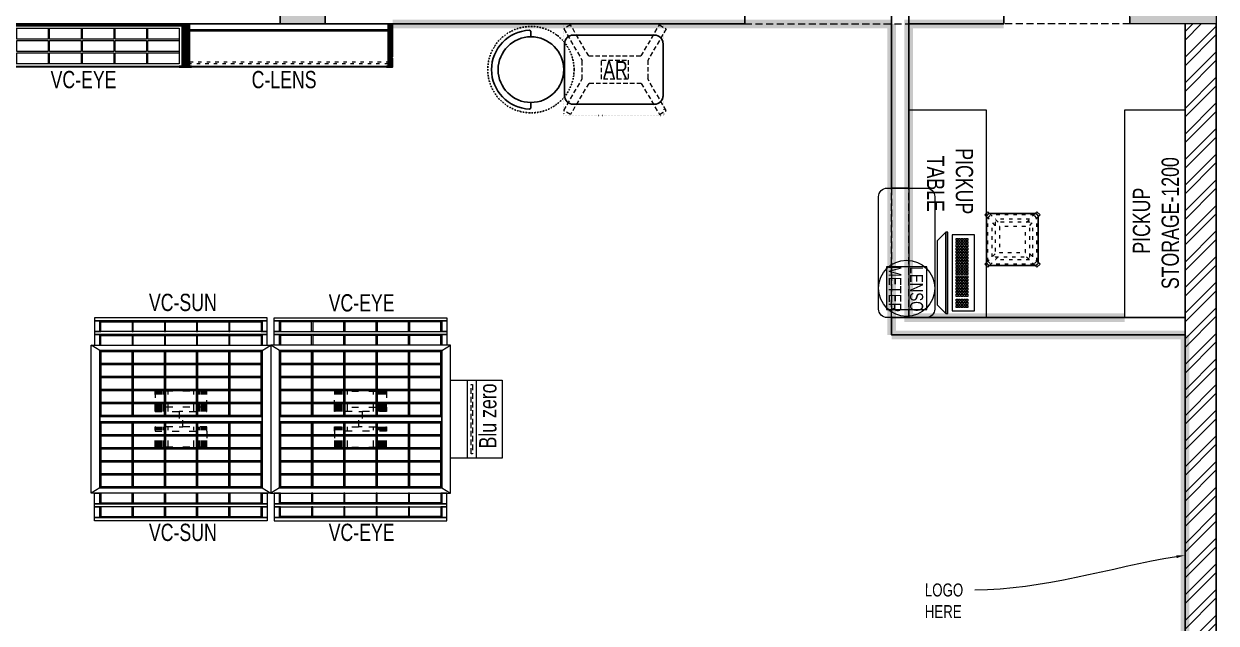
# Model space of a CAD drawing. Header units: feet. Extents: x 3461863 to 3472783, y -5468140 to -5450300.
# Drawn here: x 3465878 to 3472783, y -5459087 to -5455620 of the extents above; entities that cross this region are included whole.
import ezdxf
from ezdxf import colors
from ezdxf.entities.mleader import LeaderData, LeaderLine
from ezdxf.math import Vec2, Vec3

# ---------------------------------------------------------------- set-up
doc = ezdxf.new("R2010")
doc.units = ezdxf.units.FT
doc.header["$LTSCALE"] = 33
doc.header["$MEASUREMENT"] = 0
for name, pattern in [('a_p6_plan_L18$0$HIDDEN', [0.375, 0.25, -0.125]), ('ACAD_ISO03W100', [30, 12, -18]), ('D10_DASHED', [0.75, 0.5, -0.25]), ('DASHDOT2', [0.5, 0.25, -0.125, 0, -0.125]), ('DOT', [0.25, 0, -0.25]), ('HIDDEN2', [4.7625, 3.175, -1.5875])]:
    doc.linetypes.add(name, pattern=pattern)
for name, color, linetype, lineweight in [('A-COL', 243, 'Continuous', 9), ('column hatch', 5, 'Continuous', 0), ('LENS-CURTAIN', 5, 'a_p6_plan_L18$0$HIDDEN', 9), ('LENS-DIM', 252, 'Continuous', 5), ('LENS-FURNITURE', 13, 'Continuous', 9), ('LENS-PARTITION', 21, 'Continuous', 25), ('LENS-TEXT', 31, 'Continuous', 5), ('LK-EQPMT', 3, 'Continuous', 18), ('LK-FF&E FLOOR', 1, 'Continuous', 9), ('LK-FF&E WALL', 1, 'Continuous', 9), ('LK-FLUTTED FINISH', 20, 'Continuous', 30), ('LK-IT', 3, 'Continuous', 18), ('LK-MIRROR', 133, 'Continuous', 13), ('LK-TILES FINISH', 251, 'Continuous', 5), ('LN-ELEVATION-1', 81, 'Continuous', 25), ('LN-ELEVATION-2', 103, 'Continuous', 20), ('LN-ELEVATION-3', 125, 'Continuous', 18), ('LN-ELEVATION-4', 145, 'Continuous', 13), ('LN-ELEVATION-5', 167, 'Continuous', 5), ('LN-HATCH', 251, 'Continuous', 0), ('PLANO-TXT', 252, 'Continuous', 5)]:
    doc.layers.add(name, color=color, linetype=linetype, lineweight=lineweight)
doc.layers.add('A-WALL', color=1, linetype='Continuous')
doc.styles.add('LK TXT', font='GILC____.TTF', dxfattribs={"height": 100})
doc.styles.get("Standard").update_dxf_attribs({"font": 'GILC____.TTF'})
pattern_1 = [(45, (7858054.0837, 3504049.203), (-4.4901280605, 4.4901280605), [])]

# ---------------------------------------------------------------- blocks, each defined once
blk = doc.blocks.new('A$Cec5670a9')
at = {"layer": 'column hatch'}
h = blk.add_hatch(color=8, dxfattribs=at)
h.dxf.hatch_style = 1
h.paths.add_polyline_path([(9301.9, 12055.2), (9801.9, 12055.2), (9801.9, 11795.2), (9301.9, 11795.2)])
h.paths.add_polyline_path([(9802.7, 6735.2), (9302.7, 6735.2), (9302.7, 6995.2), (9802.7, 6995.2)])
h.paths.add_polyline_path([(9802.7, 2385.2), (9802.7, 1885.2), (9542.7, 1885.2), (9542.7, 2385.2)])
h.paths.add_polyline_path([(9802.7, -1475.8), (9802.7, -1975.8), (9542.7, -1975.8), (9542.7, -1475.8)])
h.paths.add_polyline_path([(9802.7, -4655.8), (9802.7, -5305.8), (9542.7, -5305.8), (9542.7, -4655.8)])
h.paths.add_polyline_path([(5562.7, -4805.8), (5562.7, -5305.8), (5302.7, -5305.8), (5302.7, -4805.8)])
h.paths.add_polyline_path([(5562.7, -3255.8), (5562.7, -3755.8), (5302.7, -3755.8), (5302.7, -3255.8)])
h.paths.add_polyline_path([(3802.7, -4805.8), (3802.7, -5305.8), (3542.7, -5305.8), (3542.7, -4805.8)])
h.paths.add_polyline_path([(3802.7, -3255.8), (3802.7, -3755.8), (3542.7, -3755.8), (3542.7, -3255.8)])
h.paths.add_polyline_path([(4642.7, 7235.2), (4642.7, 6735.2), (4382.7, 6735.2), (4382.7, 7235.2)])
h.paths.add_polyline_path([(4642.7, 12055.2), (4642.7, 11555.2), (4382.7, 11555.2), (4382.7, 12055.2)])
h.paths.add_polyline_path([(-307.3, 11595.2), (-857.3, 11595.2), (-857.3, 12055.2), (-307.3, 12055.2)])
h.paths.add_polyline_path([(-857.3, 6735.2), (-207.3, 6735.2), (-207.3, 6995.2), (-857.3, 6995.2)])
h.paths.add_polyline_path([(-857.3, 2125.2), (-357.3, 2125.2), (-357.3, 2385.2), (-857.3, 2385.2)])
h.paths.add_polyline_path([(-857.3, -1934.8), (-357.3, -1934.8), (-357.3, -1674.8), (-857.3, -1674.8)])
h.paths.add_polyline_path([(-1117.3, -5305.8), (-617.3, -5305.8), (-617.3, -4794.8), (-1117.3, -4794.8)])
at = {"layer": 'LN-HATCH'}
h = blk.add_hatch(dxfattribs=at)
h.set_pattern_fill('ANSI32', color=256, scale=11, angle=180)
h.set_pattern_definition([(225, (-5559415.95, -35411.84), (74.087113, -74.087113), []), (225, (-5559465.34, -35411.84), (74.087113, -74.087113), [])])
h.paths.add_polyline_path([(9802.7, -4655.8), (9802.7, -1975.8), (9622.7, -1975.8), (9622.7, -4655.8)])
h.paths.add_polyline_path([(9802.7, -1475.8), (9802.7, 1885.2), (9622.7, 1885.2), (9622.7, -869.4), (9622.7, -1475.8)])
h.paths.add_polyline_path([(9802.7, 2385.2), (9802.7, 6735.2), (9622.7, 6735.2), (9622.7, 2385.2)])
h.paths.add_polyline_path([(9301.9, 11875.2), (9301.9, 12055.2), (4642.7, 12055.2), (4642.7, 11875.2)])
h.paths.add_polyline_path([(9802.7, 6995.2), (9802.7, 11795.2), (9622.7, 11795.2), (9622.7, 6995.2)])
at = {"layer": 'A-COL'}
for points in [[(4642.7, 7235.2), (4642.7, 6735.2), (4382.7, 6735.2), (4382.7, 7235.2)], [(9802.7, 6735.2), (9302.7, 6735.2), (9302.7, 6995.2), (9802.7, 6995.2)]]:
    blk.add_lwpolyline(points, close=True, dxfattribs=at)
at = {"layer": 'A-WALL'}
for p, q in [((9622.7, 2385.2), (9622.7, 6735.2)), ((9802.7, -1475.8), (9802.7, 6735.2))]:
    blk.add_line(p, q, dxfattribs=at)
blk = doc.blocks.new('ffgd')
at = {"layer": 'LN-ELEVATION-4', "linetype": 'ACAD_ISO03W100', "ltscale": 0.1}
blk.add_lwpolyline([(0, 47.3), (0, -41.5), (-20, -41.5), (-20, 47.3)], close=True, dxfattribs=at)
at = {"layer": 'LN-ELEVATION-5', "linetype": 'ACAD_ISO03W100', "ltscale": 0.1}
for p, q in [((-159.9, 165.7), (-159.9, 47.3)), ((-159.7, 165.7), (-159.7, 47.3)), ((-159.4, 165.7), (-159.4, 47.3)), ((-159, 165.7), (-159, 47.3)), ((-158.5, 165.7), (-158.5, 47.3)), ((-157.9, 165.7), (-157.9, 47.3)), ((-157.1, 165.7), (-157.1, 47.3)), ((-156.1, 165.7), (-156.1, 47.3)), ((-154.1, 165.7), (-154.1, 47.3)), ((-151.1, 165.7), (-151.1, 47.3)), ((-146.1, 165.7), (-146.1, 47.3)), ((-141.1, 165.7), (-141.1, 47.3)), ((-135.1, 165.7), (-135.1, 47.3)), ((-128.1, 165.7), (-128.1, 47.3)), ((-120.1, 165.7), (-120.1, 47.3)), ((-111.1, 165.7), (-111.1, 47.3)), ((-102.1, 165.7), (-102.1, 47.3)), ((-85, 165.7), (-85, 47.3)), ((65, 165.7), (65, 47.3)), ((82.1, 165.7), (82.1, 47.3)), ((91.1, 165.7), (91.1, 47.3)), ((100.1, 165.7), (100.1, 47.3)), ((108.1, 165.7), (108.1, 47.3)), ((115.1, 165.7), (115.1, 47.3)), ((121.1, 165.7), (121.1, 47.3)), ((126.1, 165.7), (126.1, 47.3)), ((131.1, 165.7), (131.1, 47.3)), ((134.1, 165.7), (134.1, 47.3)), ((136.1, 165.7), (136.1, 47.3)), ((137.1, 165.7), (137.1, 47.3)), ((137.9, 165.7), (137.9, 47.3)), ((138.5, 165.7), (138.5, 47.3)), ((139, 165.7), (139, 47.3)), ((139.4, 165.7), (139.4, 47.3)), ((139.7, 165.7), (139.7, 47.3)), ((139.9, 165.7), (139.9, 47.3)), ((-159.9, -41.5), (-159.9, -159.9)), ((-159.7, -41.5), (-159.7, -159.9)), ((-159.4, -41.5), (-159.4, -159.9)), ((-159, -41.5), (-159, -159.9)), ((-158.5, -41.5), (-158.5, -159.9)), ((-157.9, -41.5), (-157.9, -159.9)), ((-157.1, -41.5), (-157.1, -159.9)), ((-156.1, -41.5), (-156.1, -159.9)), ((-154.1, -41.5), (-154.1, -159.9)), ((-151.1, -41.5), (-151.1, -159.9)), ((-146.1, -41.5), (-146.1, -159.9)), ((-141.1, -41.5), (-141.1, -159.9)), ((-135.1, -41.5), (-135.1, -159.9)), ((-128.1, -41.5), (-128.1, -159.9)), ((-120.1, -41.5), (-120.1, -159.9)), ((-111.1, -41.5), (-111.1, -159.9)), ((-102.1, -41.5), (-102.1, -159.9)), ((-85, -41.5), (-85, -159.9)), ((65, -41.5), (65, -159.9)), ((82.1, -41.5), (82.1, -159.9)), ((91.1, -41.5), (91.1, -159.9)), ((100.1, -41.5), (100.1, -159.9)), ((108.1, -41.5), (108.1, -159.9)), ((115.1, -41.5), (115.1, -159.9)), ((121.1, -41.5), (121.1, -159.9)), ((126.1, -41.5), (126.1, -159.9)), ((131.1, -41.5), (131.1, -159.9)), ((134.1, -41.5), (134.1, -159.9)), ((136.1, -41.5), (136.1, -159.9)), ((137.1, -41.5), (137.1, -159.9)), ((137.9, -41.5), (137.9, -159.9)), ((138.5, -41.5), (138.5, -159.9)), ((139, -41.5), (139, -159.9)), ((139.4, -41.5), (139.4, -159.9)), ((139.7, -41.5), (139.7, -159.9)), ((139.9, -41.5), (139.9, -159.9))]:
    blk.add_line(p, q, dxfattribs=at)
for points in [[(140, 73), (140, 165.7), (-160, 165.7), (-160, 73)], [(140, -67.1), (140, -159.9), (-160, -159.9), (-160, -67.1)]]:
    blk.add_lwpolyline(points, dxfattribs=at)
for points in [[(140, 73), (140, 47.3), (-160, 47.3), (-160, 73)], [(140, -41.5), (140, -67.1), (-160, -67.1), (-160, -41.5)]]:
    blk.add_lwpolyline(points, close=True, dxfattribs=at)
blk = doc.blocks.new('EURO 1040 x 1175')
at = {"layer": 'LN-ELEVATION-1'}
for points in [[(-470, -327.4), (470, -327.4), (470, 467.6), (-470, 467.6)], [(-470, 85.1), (470, 85.1), (470, 467.6), (-470, 467.6)], [(-283.2, 85.1), (-277.2, 85.1), (-277.2, 467.6), (-283.2, 467.6)], [(-96.4, 85.1), (-90.4, 85.1), (-90.4, 467.6), (-96.4, 467.6)], [(90.4, 85.1), (96.4, 85.1), (96.4, 467.6), (90.4, 467.6)], [(277.2, 85.1), (283.2, 85.1), (283.2, 467.6), (277.2, 467.6)], [(-470, 386.6), (-283.2, 386.6), (-283.2, 392.6), (-470, 392.6)], [(-277.2, 386.6), (-96.4, 386.6), (-96.4, 392.6), (-277.2, 392.6)], [(-90.4, 386.6), (90.4, 386.6), (90.4, 392.6), (-90.4, 392.6)], [(96.4, 386.6), (277.2, 386.6), (277.2, 392.6), (96.4, 392.6)], [(283.2, 386.6), (470, 386.6), (470, 392.6), (283.2, 392.6)], [(-470, 311.2), (-283.2, 311.2), (-283.2, 317.2), (-470, 317.2)], [(-277.2, 311.2), (-96.4, 311.2), (-96.4, 317.2), (-277.2, 317.2)], [(-90.4, 311.2), (90.4, 311.2), (90.4, 317.2), (-90.4, 317.2)], [(96.4, 311.2), (277.2, 311.2), (277.2, 317.2), (96.4, 317.2)], [(283.2, 311.2), (470, 311.2), (470, 317.2), (283.2, 317.2)], [(-470, 235.8), (-283.2, 235.8), (-283.2, 241.8), (-470, 241.8)], [(-277.2, 235.8), (-96.4, 235.8), (-96.4, 241.8), (-277.2, 241.8)], [(-90.4, 235.8), (90.4, 235.8), (90.4, 241.8), (-90.4, 241.8)], [(96.4, 235.8), (277.2, 235.8), (277.2, 241.8), (96.4, 241.8)], [(283.2, 235.8), (470, 235.8), (470, 241.8), (283.2, 241.8)], [(-470, 160.4), (-283.2, 160.4), (-283.2, 166.4), (-470, 166.4)], [(-277.2, 160.4), (-96.4, 160.4), (-96.4, 166.4), (-277.2, 166.4)], [(-90.4, 160.4), (90.4, 160.4), (90.4, 166.4), (-90.4, 166.4)], [(96.4, 160.4), (277.2, 160.4), (277.2, 166.4), (96.4, 166.4)], [(283.2, 160.4), (470, 160.4), (470, 166.4), (283.2, 166.4)], [(-470, 85.1), (470, 85.1), (470, 55.1), (-470, 55.1)], [(-470, 55.1), (470, 55.1), (470, -327.4), (-470, -327.4)], [(-283.2, 55.1), (-277.2, 55.1), (-277.2, -327.4), (-283.2, -327.4)], [(-96.4, 55.1), (-90.4, 55.1), (-90.4, -327.4), (-96.4, -327.4)], [(90.4, 55.1), (96.4, 55.1), (96.4, -327.4), (90.4, -327.4)], [(277.2, 55.1), (283.2, 55.1), (283.2, -327.4), (277.2, -327.4)], [(-470, -20.3), (-283.2, -20.3), (-283.2, -26.3), (-470, -26.3)], [(-277.2, -20.3), (-96.4, -20.3), (-96.4, -26.3), (-277.2, -26.3)], [(-90.4, -20.3), (90.4, -20.3), (90.4, -26.3), (-90.4, -26.3)], [(96.4, -20.3), (277.2, -20.3), (277.2, -26.3), (96.4, -26.3)], [(283.2, -20.3), (470, -20.3), (470, -26.3), (283.2, -26.3)], [(-470, -95.7), (-283.2, -95.7), (-283.2, -101.7), (-470, -101.7)], [(-277.2, -95.7), (-96.4, -95.7), (-96.4, -101.7), (-277.2, -101.7)], [(-90.4, -95.7), (90.4, -95.7), (90.4, -101.7), (-90.4, -101.7)], [(96.4, -95.7), (277.2, -95.7), (277.2, -101.7), (96.4, -101.7)], [(283.2, -95.7), (470, -95.7), (470, -101.7), (283.2, -101.7)], [(-470, -171.1), (-283.2, -171.1), (-283.2, -177.1), (-470, -177.1)], [(-277.2, -171.1), (-96.4, -171.1), (-96.4, -177.1), (-277.2, -177.1)], [(-90.4, -171.1), (90.4, -171.1), (90.4, -177.1), (-90.4, -177.1)], [(96.4, -171.1), (277.2, -171.1), (277.2, -177.1), (96.4, -177.1)], [(283.2, -171.1), (470, -171.1), (470, -177.1), (283.2, -177.1)], [(-470, -246.4), (-283.2, -246.4), (-283.2, -252.4), (-470, -252.4)], [(-277.2, -246.4), (-96.4, -246.4), (-96.4, -252.4), (-277.2, -252.4)], [(-90.4, -246.4), (90.4, -246.4), (90.4, -252.4), (-90.4, -252.4)], [(96.4, -246.4), (277.2, -246.4), (277.2, -252.4), (96.4, -252.4)], [(283.2, -246.4), (470, -246.4), (470, -252.4), (283.2, -252.4)]]:
    blk.add_lwpolyline(points, close=True, dxfattribs=at)
for points in [[(-283.2, 461.6), (-464, 461.6), (-464, 317.2)], [(-96.4, 461.6), (-277.2, 461.6)], [(90.4, 461.6), (-90.4, 461.6)], [(277.2, 461.6), (96.4, 461.6)], [(464, 317.2), (464, 461.6), (283.2, 461.6)], [(-464, 311.2), (-464, 241.8)], [(464, 241.8), (464, 311.2)], [(-464, 235.8), (-464, 166.4)], [(464, 166.4), (464, 235.8)], [(-464, 160.4), (-464, 91.1), (-283.2, 91.1)], [(283.2, 91.1), (464, 91.1), (464, 160.4)], [(-277.2, 91.1), (-96.4, 91.1)], [(-90.4, 91.1), (90.4, 91.1)], [(96.4, 91.1), (277.2, 91.1)], [(-464, -20.3), (-464, 49.1), (-283.2, 49.1)], [(-277.2, 49.1), (-96.4, 49.1)], [(-90.4, 49.1), (90.4, 49.1)], [(96.4, 49.1), (277.2, 49.1)], [(283.2, 49.1), (464, 49.1), (464, -20.3)], [(-464, -95.7), (-464, -26.3)], [(464, -26.3), (464, -95.7)], [(-464, -171.1), (-464, -101.7)], [(464, -101.7), (464, -171.1)], [(-283.2, -321.4), (-464, -321.4), (-464, -177.1)], [(464, -177.1), (464, -321.4), (283.2, -321.4)], [(-96.4, -321.4), (-277.2, -321.4)], [(90.4, -321.4), (-90.4, -321.4)], [(277.2, -321.4), (96.4, -321.4)]]:
    blk.add_lwpolyline(points, dxfattribs=at)
at = {"layer": 'LN-ELEVATION-2'}
blk.add_lwpolyline([(-520, -357.4), (520, -357.4), (520, 497.6), (-520, 497.6)], close=True, dxfattribs=at)
for points in [[(-470, 467.6), (-520, 497.6)], [(470, 467.6), (520, 497.6)], [(-470, -327.4), (-520, -357.4)], [(470, -327.4), (520, -357.4)]]:
    blk.add_lwpolyline(points, dxfattribs=at)
at = {"layer": 'LN-ELEVATION-3'}
for points in [[(-500, 559.6), (500, 559.6), (500, 577.6), (-500, 577.6)], [(-500, 497.6), (-470, 497.6), (-470, 559.6), (-500, 559.6)], [(470, 497.6), (500, 497.6), (500, 559.6), (470, 559.6)], [(-500, -357.4), (-470, -357.4), (-470, -419.4), (-500, -419.4)], [(470, -357.4), (500, -357.4), (500, -419.4), (470, -419.4)], [(-500, -419.4), (500, -419.4), (500, -437.4), (-500, -437.4)]]:
    blk.add_lwpolyline(points, close=True, dxfattribs=at)
at = {"layer": 'LN-ELEVATION-4'}
for points in [[(-500, 639.6), (500, 639.6), (500, 657.6), (-500, 657.6)], [(-500, 577.6), (-470, 577.6), (-470, 639.6), (-500, 639.6)], [(470, 577.6), (500, 577.6), (500, 639.6), (470, 639.6)], [(-470, 497.6), (-464, 497.6), (-464, 559.6), (-470, 559.6)], [(-464, 553.6), (-283.2, 553.6), (-283.2, 559.6), (-464, 559.6)], [(-283.2, 497.6), (-277.2, 497.6), (-277.2, 559.6), (-283.2, 559.6)], [(-277.2, 553.6), (-96.4, 553.6), (-96.4, 559.6), (-277.2, 559.6)], [(-96.4, 497.6), (-90.4, 497.6), (-90.4, 559.6), (-96.4, 559.6)], [(-90.4, 553.6), (90.4, 553.6), (90.4, 559.6), (-90.4, 559.6)], [(90.4, 497.6), (96.4, 497.6), (96.4, 559.6), (90.4, 559.6)], [(96.4, 553.6), (277.2, 553.6), (277.2, 559.6), (96.4, 559.6)], [(277.2, 497.6), (283.2, 497.6), (283.2, 559.6), (277.2, 559.6)], [(283.2, 553.6), (464, 553.6), (464, 559.6), (283.2, 559.6)], [(464, 497.6), (470, 497.6), (470, 559.6), (464, 559.6)], [(-470, -357.4), (-464, -357.4), (-464, -419.4), (-470, -419.4)], [(-464, -413.4), (-283.2, -413.4), (-283.2, -419.4), (-464, -419.4)], [(-283.2, -357.4), (-277.2, -357.4), (-277.2, -419.4), (-283.2, -419.4)], [(-277.2, -413.4), (-96.4, -413.4), (-96.4, -419.4), (-277.2, -419.4)], [(-96.4, -357.4), (-90.4, -357.4), (-90.4, -419.4), (-96.4, -419.4)], [(-90.4, -413.4), (90.4, -413.4), (90.4, -419.4), (-90.4, -419.4)], [(90.4, -357.4), (96.4, -357.4), (96.4, -419.4), (90.4, -419.4)], [(96.4, -413.4), (277.2, -413.4), (277.2, -419.4), (96.4, -419.4)], [(277.2, -357.4), (283.2, -357.4), (283.2, -419.4), (277.2, -419.4)], [(283.2, -413.4), (464, -413.4), (464, -419.4), (283.2, -419.4)], [(464, -357.4), (470, -357.4), (470, -419.4), (464, -419.4)], [(-500, -437.4), (-470, -437.4), (-470, -499.4), (-500, -499.4)], [(470, -437.4), (500, -437.4), (500, -499.4), (470, -499.4)], [(-500, -499.4), (500, -499.4), (500, -517.4), (-500, -517.4)]]:
    blk.add_lwpolyline(points, close=True, dxfattribs=at)
at = {"layer": 'LN-ELEVATION-5'}
for points in [[(-470, 577.6), (-464, 577.6), (-464, 639.6), (-470, 639.6)], [(-464, 633.6), (-283.2, 633.6), (-283.2, 639.6), (-464, 639.6)], [(-283.2, 577.6), (-277.2, 577.6), (-277.2, 639.6), (-283.2, 639.6)], [(-277.2, 633.6), (-96.4, 633.6), (-96.4, 639.6), (-277.2, 639.6)], [(-96.4, 577.6), (-90.4, 577.6), (-90.4, 639.6), (-96.4, 639.6)], [(-90.4, 633.6), (90.4, 633.6), (90.4, 639.6), (-90.4, 639.6)], [(90.4, 577.6), (96.4, 577.6), (96.4, 639.6), (90.4, 639.6)], [(96.4, 633.6), (277.2, 633.6), (277.2, 639.6), (96.4, 639.6)], [(277.2, 577.6), (283.2, 577.6), (283.2, 639.6), (277.2, 639.6)], [(283.2, 633.6), (464, 633.6), (464, 639.6), (283.2, 639.6)], [(464, 577.6), (470, 577.6), (470, 639.6), (464, 639.6)], [(-470, -437.4), (-464, -437.4), (-464, -499.4), (-470, -499.4)], [(-283.2, -437.4), (-277.2, -437.4), (-277.2, -499.4), (-283.2, -499.4)], [(-96.4, -437.4), (-90.4, -437.4), (-90.4, -499.4), (-96.4, -499.4)], [(90.4, -437.4), (96.4, -437.4), (96.4, -499.4), (90.4, -499.4)], [(277.2, -437.4), (283.2, -437.4), (283.2, -499.4), (277.2, -499.4)], [(464, -437.4), (470, -437.4), (470, -499.4), (464, -499.4)], [(-464, -493.4), (-283.2, -493.4), (-283.2, -499.4), (-464, -499.4)], [(-277.2, -493.4), (-96.4, -493.4), (-96.4, -499.4), (-277.2, -499.4)], [(-90.4, -493.4), (90.4, -493.4), (90.4, -499.4), (-90.4, -499.4)], [(96.4, -493.4), (277.2, -493.4), (277.2, -499.4), (96.4, -499.4)], [(283.2, -493.4), (464, -493.4), (464, -499.4), (283.2, -499.4)]]:
    blk.add_lwpolyline(points, close=True, dxfattribs=at)
at = {"layer": 'LENS-DIM'}
blk.add_blockref('ffgd', (10, 67.1), dxfattribs=at)
blk = doc.blocks.new('AR')
at = {"layer": 'LN-ELEVATION-2', "linetype": 'DOT', "lineweight": 25}
blk.add_lwpolyline([(0, 13.4), (530, 13.4), (530, 593.4), (0, 593.4)], close=True, dxfattribs=at)
at = {"layer": 'LN-ELEVATION-2', "lineweight": 25}
blk.add_lwpolyline([(465, 68.2), (465, 538.2, 0.414214), (415, 588.2), (115, 588.2, 0.414214), (65, 538.2), (65, 68.2, 0.414214), (115, 18.2), (415, 18.2, 0.414214)], format="xyb", close=True, dxfattribs=at)
at = {"layer": 'LN-ELEVATION-4', "linetype": 'HIDDEN2', "ltscale": 0.25}
for points in [[(185.8, 448.9), (5.9, 554), (28.5, 593.4), (211.1, 486.7)], [(344.2, 448.9), (524.1, 554), (501.5, 593.4), (318.9, 486.7)], [(211.1, 486.7), (318.9, 486.7)], [(185.8, 144.5), (185.8, 448.9)], [(344.2, 448.9), (344.2, 144.5)], [(185.8, 144.5), (5.9, 39.3), (28.5, 0), (211.1, 106.7)], [(344.2, 144.5), (524.1, 39.3), (501.5, 0), (318.9, 106.7)], [(318.9, 106.7), (211.1, 106.7)]]:
    blk.add_lwpolyline(points, dxfattribs=at)
blk.add_lwpolyline([(210.8, 374), (319.2, 374), (319.2, 219.4), (210.8, 219.4)], close=True, dxfattribs=at)
blk = doc.blocks.new('DOCTOR STOOL')
at = {"layer": 'LN-ELEVATION-1', "ltscale": 100}
blk.add_lwpolyline([(228, 37.8), (228, 9.1, -0.426474), (218.5, 0, -0.959166), (218.5, 455.6, -0.426474), (228, 446.5), (228, 417.8)], format="xyb", dxfattribs=at)
at = {"layer": 'LN-ELEVATION-1', "linetype": 'DASHDOT2'}
blk.add_circle((228, 227.8), 250, dxfattribs=at)
at = {"layer": 'LN-ELEVATION-1', "ltscale": 100}
blk.add_circle((228, 227.8), 190, dxfattribs=at)
blk = doc.blocks.new('VC HD 1200')
at = {"layer": 'LN-HATCH', "ltscale": 0.5}
h = blk.add_hatch(dxfattribs=at)
h.set_pattern_fill('ANSI31', color=256, scale=2)
h.set_pattern_definition([(45, (3760859.753, 1795248.936), (-4.490128061, 4.490128061), [])])
h.paths.add_polyline_path([(-1200, 250), (-1200, 60), (-1194, 60), (-1194, 50), (-1200, 50), (-1200, 6), (-1182, 6), (-1182, 250)])
h = blk.add_hatch(dxfattribs=at)
h.set_pattern_fill('ANSI31', color=256, scale=2)
h.set_pattern_definition(pattern_1)
h.paths.add_polyline_path([(0, 250), (0, 60), (-6, 60), (-6, 50), (0, 50), (0, 6), (-18, 6), (-18, 250)])
h = blk.add_hatch(dxfattribs=at)
h.set_pattern_fill('ANSI31', color=256, scale=2)
h.set_pattern_definition([(45, (7858047.0837, 3504049.203), (-4.4901280605, 4.4901280605), [])])
h.paths.add_polyline_path([(-1165, 6), (-1165, 0), (-1200, 0), (-1200, 6)])
h = blk.add_hatch(dxfattribs=at)
h.set_pattern_fill('ANSI31', color=256, scale=2)
h.set_pattern_definition(pattern_1)
h.paths.add_polyline_path([(-28, 6), (-28, 0), (0, 0), (0, 6)])
at = {"layer": 'LN-ELEVATION-1', "ltscale": 0.5}
for points in [[(-1200, 250), (-1200, 60), (-1194, 60), (-1194, 50), (-1200, 50), (-1200, 6), (-1182, 6), (-1182, 250)], [(-18, 238), (-1182, 238), (-1182, 244), (-18, 244)], [(0, 250), (0, 60), (-6, 60), (-6, 50), (0, 50), (0, 6), (-18, 6), (-18, 250)], [(-1165, 6), (-1165, 0), (-1200, 0), (-1200, 6)], [(-35, 6), (-35, 0), (0, 0), (0, 6)]]:
    blk.add_lwpolyline(points, close=True, dxfattribs=at)
at = {"layer": 'LN-ELEVATION-3', "ltscale": 0.5}
for p, q in [((-1182, 250), (-18, 250)), ((-1165, 6), (-35, 6)), ((-35, 0), (-1165, 0))]:
    blk.add_line(p, q, dxfattribs=at)
for points in [[(-1165, 226), (-35, 226), (-35, 18), (-1165, 18)], [(-1165, 226), (-983.3, 226), (-983.3, 162), (-1165, 162)], [(-975.3, 226), (-793.7, 226), (-793.7, 162), (-975.3, 162)], [(-785.7, 226), (-604, 226), (-604, 162), (-785.7, 162)], [(-596, 226), (-414.3, 226), (-414.3, 162), (-596, 162)], [(-406.3, 226), (-224.7, 226), (-224.7, 162), (-406.3, 162)], [(-216.7, 226), (-35, 226), (-35, 162), (-216.7, 162)], [(-1165, 90), (-983.3, 90), (-983.3, 154), (-1165, 154)], [(-975.3, 154), (-793.7, 154), (-793.7, 90), (-975.3, 90)], [(-785.7, 154), (-604, 154), (-604, 90), (-785.7, 90)], [(-596, 154), (-414.3, 154), (-414.3, 90), (-596, 90)], [(-406.3, 154), (-224.7, 154), (-224.7, 90), (-406.3, 90)], [(-216.7, 154), (-35, 154), (-35, 90), (-216.7, 90)], [(-1165, 82), (-983.3, 82), (-983.3, 18), (-1165, 18)], [(-975.3, 82), (-793.7, 82), (-793.7, 18), (-975.3, 18)], [(-785.7, 82), (-604, 82), (-604, 18), (-785.7, 18)], [(-596, 82), (-414.3, 82), (-414.3, 18), (-596, 18)], [(-406.3, 82), (-224.7, 82), (-224.7, 18), (-406.3, 18)], [(-216.7, 82), (-35, 82), (-35, 18), (-216.7, 18)]]:
    blk.add_lwpolyline(points, close=True, dxfattribs=at)
blk = doc.blocks.new('CLENS 600 TYPE 6')
at = {"layer": 'LN-ELEVATION-1', "ltscale": 0.5}
blk.add_lwpolyline([(130, -225), (-130, -225, -0.414214), (-150, -205), (-150, 55, -0.414214), (-130, 75), (130, 75, -0.414214), (150, 55), (150, -205, -0.414214)], format="xyb", close=True, dxfattribs=at)
at = {"layer": 'LN-ELEVATION-3', "linetype": 'ACAD_ISO03W100', "ltscale": 0.05}
for p, q in [((-100, 7.3), (-142.4, 49.7)), ((-142.4, -199.7), (-142.4, 49.7)), ((-82.3, 25), (-124.7, 67.4)), ((124.7, 67.4), (-124.7, 67.4)), ((-117.4, -174.7), (-117.4, 24.7)), ((99.7, 42.4), (-99.7, 42.4)), ((82.3, 25), (124.7, 67.4)), ((100, 7.3), (142.4, 49.7)), ((117.4, -174.7), (117.4, 24.7)), ((142.4, -199.7), (142.4, 49.7)), ((-100, -157.3), (-142.4, -199.7)), ((-82.3, -175), (-124.7, -217.4)), ((99.7, -192.4), (-99.7, -192.4)), ((82.3, -175), (124.7, -217.4)), ((100, -157.3), (142.4, -199.7)), ((124.7, -217.4), (-124.7, -217.4))]:
    blk.add_line(p, q, dxfattribs=at)
for points in [[(-132.2, 74.9), (-124.7, 67.4), (-142.4, 49.7), (-149.9, 57.2)], [(132.2, 74.9), (124.7, 67.4), (142.4, 49.7), (149.9, 57.2)], [(-132.2, -224.9), (-124.7, -217.4), (-142.4, -199.7), (-149.9, -207.2)], [(132.2, -224.9), (124.7, -217.4), (142.4, -199.7), (149.9, -207.2)]]:
    blk.add_lwpolyline(points, dxfattribs=at)
for points in [[(100, -175), (-100, -175), (-100, 25), (100, 25)], [(75, -150), (-75, -150), (-75, 0), (75, 0)]]:
    blk.add_lwpolyline(points, close=True, dxfattribs=at)
at = {"layer": 'LN-ELEVATION-5', "ltscale": 0.5}
for points in [[(-149.9, 57.2), (-160.1, 67.4), (-142.4, 85.1), (-132.2, 74.9)], [(149.9, 57.2), (160.1, 67.4), (142.4, 85.1), (132.2, 74.9)], [(-149.9, -207.2), (-160.1, -217.4), (-142.4, -235.1), (-132.2, -224.9)], [(149.9, -207.2), (160.1, -217.4), (142.4, -235.1), (132.2, -224.9)]]:
    blk.add_lwpolyline(points, dxfattribs=at)
blk = doc.blocks.new('*U26')
at = {"layer": 'LK-EQPMT', "ltscale": 12}
blk.add_lwpolyline([(6, 4.9), (-6, 4.9), (-6, -4.9), (6, -4.9)], close=True, dxfattribs=at)
blk = doc.blocks.new('*U27')
at = {"color": 0, "linetype": 'ByBlock', "lineweight": -2}
for p in [(0, 0), (18, 0), (35.9, 0), (53.9, 0), (71.8, 0), (89.8, 0), (107.8, 0), (125.7, 0), (143.7, 0), (161.6, 0), (179.6, 0), (197.6, 0), (215.5, 0), (233.5, 0), (251.4, 0), (269.4, 0), (287.4, 0), (305.3, 0), (323.3, 0), (0, -14.7), (0, -29.5), (0, -44.2), (0, -59), (18, -14.7), (18, -29.5), (18, -44.2), (18, -59), (35.9, -14.7), (35.9, -29.5), (35.9, -44.2), (35.9, -59), (53.9, -14.7), (53.9, -29.5), (53.9, -44.2), (53.9, -59), (71.8, -14.7), (71.8, -29.5), (71.8, -44.2), (71.8, -59), (89.8, -14.7), (89.8, -29.5), (89.8, -44.2), (89.8, -59), (107.8, -14.7), (107.8, -29.5), (107.8, -44.2), (107.8, -59), (125.7, -14.7), (125.7, -29.5), (125.7, -44.2), (125.7, -59), (143.7, -14.7), (143.7, -29.5), (143.7, -44.2), (143.7, -59), (161.6, -14.7), (161.6, -29.5), (161.6, -44.2), (161.6, -59), (179.6, -14.7), (179.6, -29.5), (179.6, -44.2), (179.6, -59), (197.6, -14.7), (197.6, -29.5), (197.6, -44.2), (197.6, -59), (215.5, -14.7), (215.5, -29.5), (215.5, -44.2), (215.5, -59), (233.5, -14.7), (233.5, -29.5), (233.5, -44.2), (233.5, -59), (251.4, -14.7), (251.4, -29.5), (251.4, -44.2), (251.4, -59), (269.4, -14.7), (269.4, -29.5), (269.4, -44.2), (269.4, -59), (287.4, -14.7), (287.4, -29.5), (287.4, -44.2), (287.4, -59), (305.3, -14.7), (305.3, -29.5), (305.3, -44.2), (305.3, -59), (323.3, -14.7), (323.3, -29.5), (323.3, -44.2), (323.3, -59)]:
    blk.add_blockref('*U26', p, dxfattribs=at)
blk = doc.blocks.new('*U24')
at = {"layer": 'LK-EQPMT', "ltscale": 12}
blk.add_lwpolyline([(6, 4.9), (-6, 4.9), (-6, -4.9), (6, -4.9)], close=True, dxfattribs=at)
blk = doc.blocks.new('*U25')
at = {"color": 0, "linetype": 'ByBlock', "lineweight": -2}
for p in [(0, 0), (18, 0), (35.9, 0), (0, -14.7), (0, -29.5), (0, -44.2), (0, -59), (18, -14.7), (18, -29.5), (18, -44.2), (18, -59), (35.9, -14.7), (35.9, -29.5), (35.9, -44.2), (35.9, -59)]:
    blk.add_blockref('*U24', p, dxfattribs=at)
blk = doc.blocks.new('*U19')
at = {"ltscale": 12}
blk.add_lwpolyline([(8, 0), (8, 129.1), (448, 129.1), (448, 0)], close=True, dxfattribs=at)
for name, p in [('*U27', (35.2, 101.6)), ('*U25', (386.6, 101.6))]:
    blk.add_blockref(name, p)
blk = doc.blocks.new('Pickup table PC')
at = {"layer": 'LN-ELEVATION-2', "ltscale": 0.5}
for points in [[(470, 50), (0, 50), (0, 62), (470, 62)], [(420, 0), (50, 0), (0, 50), (470, 50)]]:
    blk.add_lwpolyline(points, close=True, dxfattribs=at)
blk = doc.blocks.new('BLUE ZERO')
at = {"layer": 'LENS-FURNITURE', "ltscale": 0.5}
for points in [[(86206.7, 120883.4), (86206.7, 120433.4), (85906.7, 120433.4), (85906.7, 120883.4)], [(86106.7, 120883.4), (86106.7, 120433.4), (86056.7, 120433.4), (86056.7, 120883.4)]]:
    blk.add_lwpolyline(points, close=True, dxfattribs=at)
at = {"layer": 'LENS-FURNITURE', "linetype": 'D10_DASHED', "ltscale": 2}
blk.add_lwpolyline([(86085.7, 120858.4), (86085.7, 120458.4), (86077.7, 120458.4), (86077.7, 120858.4)], close=True, dxfattribs=at)
blk = doc.blocks.new('CLENS 1200')
at = {"layer": 'LN-HATCH', "ltscale": 0.5}
h = blk.add_hatch(dxfattribs=at)
h.set_pattern_fill('ANSI31', color=256, scale=2)
h.set_pattern_definition([(45, (4092853.4493, 1690921.992), (-4.4901280605, 4.4901280605), [])])
h.paths.add_polyline_path([(0, 250), (0, 60), (6, 60), (6, 50), (0, 50), (0, 6), (25, 6), (25, 250)])
h.paths.add_polyline_path([(1175, 210), (25, 210), (25, 216), (1175, 216)])
h.paths.add_polyline_path([(35, 6), (35, 0), (0, 0), (0, 6)])
h.paths.add_polyline_path([(1200, 250), (1200, 60), (1194, 60), (1194, 50), (1200, 50), (1200, 6), (1175, 6), (1175, 250)])
h.paths.add_polyline_path([(1165, 6), (1165, 0), (1200, 0), (1200, 6)])
at = {"layer": 'LN-ELEVATION-1', "ltscale": 0.5}
for points in [[(0, 250), (0, 60), (6, 60), (6, 50), (0, 50), (0, 6), (25, 6), (25, 250)], [(1175, 210), (25, 210), (25, 216), (1175, 216)], [(1200, 250), (1200, 60), (1194, 60), (1194, 50), (1200, 50), (1200, 6), (1175, 6), (1175, 250)], [(35, 6), (35, 0), (0, 0), (0, 6)], [(1165, 6), (1165, 0), (1200, 0), (1200, 6)]]:
    blk.add_lwpolyline(points, close=True, dxfattribs=at)
at = {"layer": 'LN-ELEVATION-3', "ltscale": 0.5}
for p, q in [((25, 250), (1175, 250)), ((35, 6), (1165, 6)), ((1165, 0), (35, 0))]:
    blk.add_line(p, q, dxfattribs=at)
at = {"layer": 'LN-ELEVATION-4', "linetype": 'ACAD_ISO03W100', "ltscale": 0.05}
blk.add_lwpolyline([(25, 30), (1175, 30), (1175, 18), (25, 18)], close=True, dxfattribs=at)

msp = doc.modelspace()

# ---------------------------------------------------------------- linework, layer by layer
at = {"layer": 'LENS-CURTAIN', "ltscale": 5}
for points in [[(3470053.4, -5455619.7), (3471003.4, -5455619.7), (3471003.4, -5455519.7), (3470053.4, -5455519.7)], [(3471553.4, -5455519.7), (3472283.4, -5455519.7), (3472283.4, -5455619.7), (3471553.4, -5455619.7)], [(3471003.4, -5456569.7), (3471003.4, -5457319.7), (3470903.4, -5457319.7), (3470903.4, -5456569.7)], [(3471003.4, -5457319.7), (3471003.4, -5456569.7), (3470903.4, -5456569.7), (3470903.4, -5457319.7)]]:
    msp.add_lwpolyline(points, close=True, dxfattribs=at)
at = {"layer": 'LENS-PARTITION'}
for points in [[(3471003.4, -5456569.7), (3470903.4, -5456569.7), (3470903.4, -5455319.7), (3471003.4, -5455319.7)], [(3467363.4, -5455519.7), (3462773.4, -5455519.7), (3462773.4, -5455619.7), (3467363.4, -5455619.7)], [(3470053.4, -5455519.7), (3467623.4, -5455519.7), (3467623.4, -5455619.7), (3470053.4, -5455619.7)], [(3471003.4, -5455619.7), (3471553.4, -5455619.7), (3471553.4, -5455519.7), (3471003.4, -5455519.7)], [(3472603.4, -5457319.7), (3470903.4, -5457319.7), (3470903.4, -5457419.7), (3472603.4, -5457419.7)]]:
    msp.add_lwpolyline(points, close=True, dxfattribs=at)
at = {"layer": 'LK-EQPMT'}
msp.add_lwpolyline([(3470873.4, -5457272.6), (3471108.4, -5457272.6), (3471108.4, -5457026.6), (3470873.4, -5457026.6)], close=True, dxfattribs=at)
at = {"layer": 'LK-FF&E WALL'}
for points in [[(3471453.4, -5457319.7), (3471453.4, -5456119.7), (3471003.4, -5456119.7), (3471003.4, -5457319.7)], [(3472603.4, -5456119.7), (3472253.4, -5456119.7), (3472253.4, -5457319.7), (3472603.4, -5457319.7)]]:
    msp.add_lwpolyline(points, close=True, dxfattribs=at)
msp.add_lwpolyline([(3470878.4, -5456569.7), (3471103.4, -5456569.7, -0.414214), (3471153.4, -5456619.7), (3471153.4, -5457269.7, -0.414214), (3471103.4, -5457319.7), (3470878.4, -5457319.7, -0.414214), (3470828.4, -5457269.7), (3470828.4, -5456619.7, -0.414214)], format="xyb", close=True, dxfattribs=at)
msp.add_circle((3470990.9, -5457149.6), 162.5, dxfattribs=at)
at = {"layer": 'LK-FLUTTED FINISH', "linetype": 'ACAD_ISO03W100', "ltscale": 0.05, "const_width": 50}
for points in [[(3470053.4, -5455619.7), (3470903.4, -5455619.7)], [(3470903.4, -5457419.7), (3470903.4, -5455619.7)], [(3472603.4, -5463000.7), (3472603.4, -5460469.7), (3472523.4, -5460469.7), (3472523.4, -5459969.7), (3472603.4, -5459969.7), (3472603.4, -5457419.7)]]:
    msp.add_lwpolyline(points, dxfattribs=at)
at = {"layer": 'LK-MIRROR', "linetype": 'ACAD_ISO03W100', "ltscale": 0.05, "const_width": 50}
for points in [[(3470053.4, -5455619.7), (3468013.4, -5455619.7)], [(3472603.4, -5457419.7), (3470903.4, -5457419.7)]]:
    msp.add_lwpolyline(points, dxfattribs=at)
at = {"layer": 'LK-TILES FINISH', "color": 212, "linetype": 'ACAD_ISO03W100', "ltscale": 0.05, "const_width": 50}
msp.add_lwpolyline([(3471553.4, -5455619.7), (3471003.4, -5455619.7), (3471003.4, -5457319.7), (3472253.4, -5457319.7)], dxfattribs=at)

# ---------------------------------------------------------------- block references
at = {"layer": 'LENS-DIM', "color": 3}
msp.add_blockref('A$Cec5670a9', (3462980.7, -5462354.9), dxfattribs=at)
at = {"layer": 'LK-EQPMT', "rotation": 89.99999999999999}
msp.add_blockref('AR', (3469598.4, -5456149.7), dxfattribs=at)
at = {"layer": 'LK-FF&E FLOOR'}
msp.add_blockref('DOCTOR STOOL', (3468587, -5456112.5), dxfattribs=at)
at = {"layer": 'LK-FF&E FLOOR', "xscale": -1, "rotation": 180}
msp.add_blockref('EURO 1040 x 1175', (3466788.4, -5457837.2), dxfattribs=at)
at = {"layer": 'LK-FF&E FLOOR', "rotation": 180}
for name, p in [('EURO 1040 x 1175', (3467828.4, -5457837.2)), ('BLUE ZERO', (3554555.1, -5337248.8))]:
    msp.add_blockref(name, p, dxfattribs=at)
at = {"layer": 'LK-FF&E WALL'}
for name in ['VC HD 1200', 'CLENS 1200']:
    msp.add_blockref(name, (3466813.4, -5455869.7), dxfattribs=at)
at = {"layer": 'LK-FF&E WALL', "xscale": -1, "rotation": 90}
msp.add_blockref('CLENS 600 TYPE 6', (3471528.4, -5456867.9), dxfattribs=at)
at = {"layer": 'LK-IT', "xscale": -1, "rotation": 270}
msp.add_blockref('Pickup table PC', (3471167.5, -5457295.2), dxfattribs=at)
at = {"layer": 'LK-IT', "ltscale": 0.5, "xscale": -1, "rotation": 90}
msp.add_blockref('*U19', (3471383.7, -5456832.1), dxfattribs=at)

# ---------------------------------------------------------------- texts
at = {"layer": 'LENS-TEXT', "color": 0, "linetype": 'Continuous', "ltscale": 3, "insert": (3469304.4, -5455884.9), "char_height": 100, "attachment_point": 5, "style": 'LK TXT'}
msp.add_mtext_dynamic_manual_height_columns('AR', width=237.441, gutter_width=12.5, heights=[0], dxfattribs=at)
at = {"layer": 'LENS-TEXT', "color": 0, "linetype": 'Continuous', "ltscale": 3, "attachment_point": 5, "style": 'LK TXT'}
for s, width, gutter_width, insert, char_height, rotation in [('PICKUP  TABLE  ', 496.212, 1, (3471242.4, -5456544.8), 100, 270), (' PICKUP STORAGE-1200', 1099.487, 1, (3472434.9, -5456772.8), 100, 90), ('LENSO\\PMETER', 353.056, 0.5, (3470986.1, -5457153.9), 75, 270)]:
    msp.add_mtext_dynamic_manual_height_columns(s, width=width, gutter_width=gutter_width, heights=[0], dxfattribs=dict(at, insert=insert, char_height=char_height, rotation=rotation))
at = {"layer": 'PLANO-TXT', "linetype": 'Continuous', "ltscale": 3, "char_height": 100, "width": 244.677, "attachment_point": 5, "style": 'LK TXT'}
for s, insert in [('VC-EYE ', (3466224.1, -5455942.7)), ('C-LENS ', (3467385.5, -5455942.7)), ('VC-SUN ', (3466799.3, -5457232.2)), ('VC-EYE ', (3467834.6, -5457234.7)), ('VC-SUN ', (3466799.3, -5458562.8)), ('VC-EYE ', (3467834.6, -5458562.8))]:
    msp.add_mtext(s, dxfattribs=dict(at, insert=insert))
at = {"layer": 'PLANO-TXT', "linetype": 'Continuous', "ltscale": 3, "insert": (3468565.9, -5457888.5), "char_height": 100, "width": 510.552, "attachment_point": 5, "rotation": 90, "style": 'LK TXT'}
msp.add_mtext('\\pt800;Blu zero', dxfattribs=at)

# ---------------------------------------------------------------- leaders
at = {"layer": 'LENS-TEXT', "color": 0, "linetype": 'Continuous', "ltscale": 3}
ml = msp.add_multileader_mtext('Standard', dxfattribs=at)
ml.set_content('\\pxql,t3;{\\C0;LOGO HERE }', color=1)
ml.set_leader_properties(color=256, linetype='ByLayer', lineweight=-1)
ml.build(insert=Vec2(0, 0))
ml.multileader.update_dxf_attribs({"leader_type": 2, "dogleg_length": 0.36, "arrow_head_size": 50})
ctx = ml.context
ctx.base_point, ctx.char_height, ctx.arrow_head_size, ctx.landing_gap_size, ctx.plane_origin, ctx.plane_x_axis, ctx.plane_y_axis = Vec3(3471219.4, -5458895.5), 75, 50, 0.09, Vec3(3475822.4, -5461296.8), Vec3(0.999999, -0.001097), Vec3(0.001097, 0.999999)
ctx.text_align_type = 2
notes = []
notes.append((ctx, [(0, (1, 1, 0), (3471386.3, -5458895.7), (-0.999999, 0.001097), 0.36, [(1, [(3472603.4, -5458694.7)], 0, [])])]))
ctx.mtext.insert, ctx.mtext.text_direction, ctx.mtext.rotation, ctx.mtext.width, ctx.mtext.alignment, ctx.mtext.flow_direction = Vec3(3471385.9, -5458858.2), Vec3(0.999999, -0.001097), 6.282088, 289.544, 3, 5
for ctx, leaders in notes:
    for number, flags, end, landing, length, lines in leaders:
        leader = LeaderData()
        leader.index, (leader.has_last_leader_line, leader.has_dogleg_vector, leader.attachment_direction) = number, flags
        leader.last_leader_point, leader.dogleg_vector, leader.dogleg_length = Vec3(end), Vec3(landing), length
        for number, points, colour, breaks in lines:
            line = LeaderLine()
            line.index, line.vertices, line.color, line.breaks = number, Vec3.list(points), colors.encode_raw_color(colour), breaks
            leader.lines.append(line)
        ctx.leaders.append(leader)

doc.saveas('drawing.dxf')
